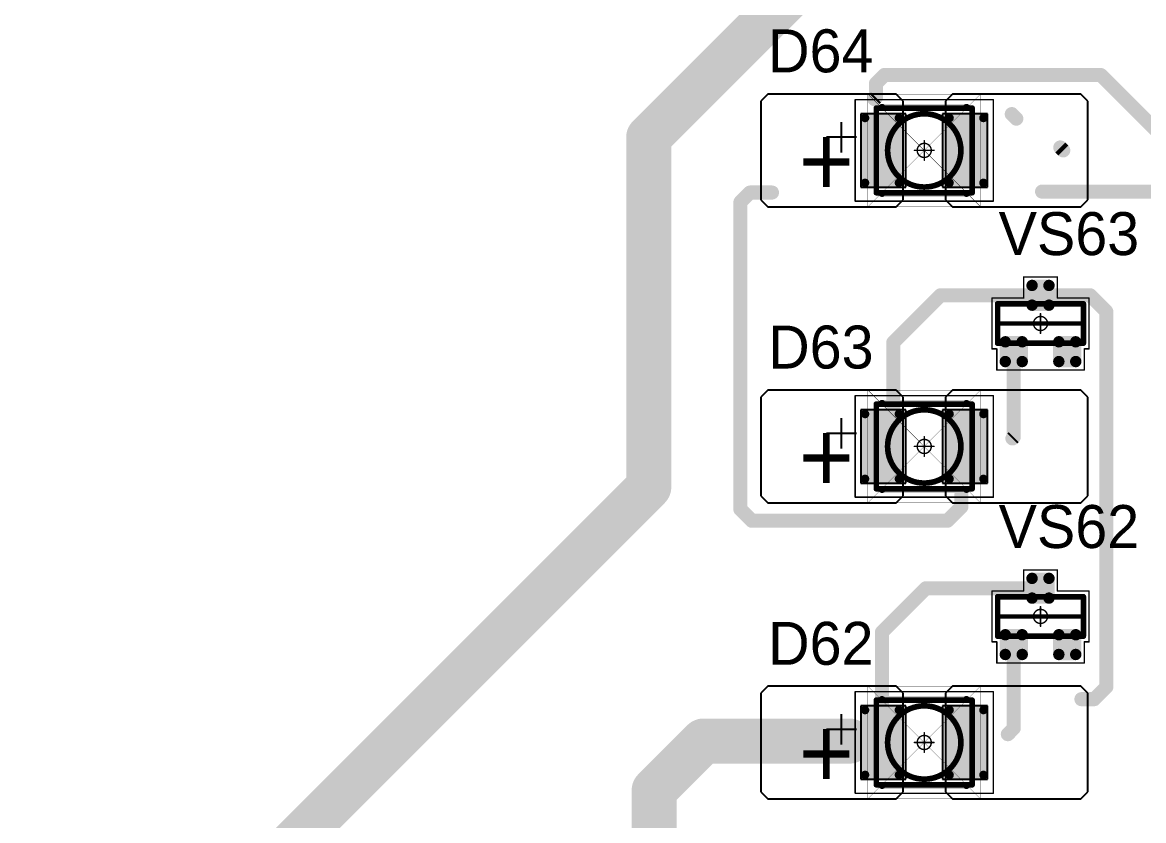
# Model space of a CAD drawing. Header units: millimetres. Extents: x 0 to 1769, y 431 to 1001.
# Drawn here: x 1407.45 to 1447.22, y 465.26 to 493.57 of the extents above; entities that cross this region are included whole.
import ezdxf

# ---------------------------------------------------------------- set-up
doc = ezdxf.new("R2010")
doc.units = ezdxf.units.MM
for name, color, linetype in [('Mechanical13', 56, 'Continuous'), ('Mechanical15', 56, 'Continuous'), ('Mechanical9', 56, 'Continuous'), ('TopLayer', 1, 'Continuous'), ('TopOverlay', 2, 'Continuous'), ('TopPaste', 8, 'Continuous'), ('TopSolder', 216, 'Continuous')]:
    doc.layers.add(name, color=color, linetype=linetype)

# ---------------------------------------------------------------- blocks, each defined once
blk = doc.blocks.new('SOT23_76')
at = {"layer": 'Mechanical13', "const_width": 0.2}
for points in [[(-0.7, 1.52), (-0.7, -1.52)], [(-0.7, 1.52), (0.7, 1.52)], [(0.7, 1.52), (0.7, -1.52)], [(-0.7, -1.52), (0.7, -1.52)]]:
    blk.add_lwpolyline(points, dxfattribs=at)
at = {"layer": 'Mechanical13', "const_width": 0.1}
for points in [[(-0.75, 1.52, 1), (-0.65, 1.52, 1)], [(-0.75, 1.52, 1), (-0.65, 1.52, 1)], [(0.65, 1.52, 1), (0.75, 1.52, 1)], [(0.65, 1.52, 1), (0.75, 1.52, 1)], [(-0.75, -1.52, 1), (-0.65, -1.52, 1)], [(-0.75, -1.52, 1), (-0.65, -1.52, 1)], [(0.65, -1.52, 1), (0.75, -1.52, 1)], [(0.65, -1.52, 1), (0.75, -1.52, 1)]]:
    blk.add_lwpolyline(points, format="xyb", close=True, dxfattribs=at)
at = {"layer": 'Mechanical15', "const_width": 0.05}
for points in [[(-0.9, 1.72), (0.9, 1.72)], [(-0.9, 1.72), (-0.9, 1.55)], [(0.9, 1.72), (0.9, 0.6)], [(-1.65, 1.55), (-0.9, 1.55)], [(-1.65, 1.55), (-1.65, -1.55)], [(0.9, 0.6), (1.65, 0.6)], [(1.65, 0.6), (1.65, -0.6)], [(-0.35, 0), (0.35, 0)], [(0, 0.35), (0, -0.35)], [(0.9, -0.6), (0.9, -1.72)], [(0.9, -0.6), (1.65, -0.6)], [(-1.65, -1.55), (-0.9, -1.55)], [(-0.9, -1.55), (-0.9, -1.72)], [(-0.9, -1.72), (0.9, -1.72)]]:
    blk.add_lwpolyline(points, dxfattribs=at)
at = {"layer": 'Mechanical15'}
for points, const_width in [([(-0.913, 1.72, 1), (-0.888, 1.72, 1)], 0.025), ([(-0.913, 1.72, 1), (-0.888, 1.72, 1)], 0.025), ([(0.888, 1.72, 1), (0.913, 1.72, 1)], 0.025), ([(0.888, 1.72, 1), (0.913, 1.72, 1)], 0.025), ([(-1.662, 1.55, 1), (-1.637, 1.55, 1)], 0.025), ([(-1.662, 1.55, 1), (-1.637, 1.55, 1)], 0.025), ([(-0.913, 1.55, 1), (-0.888, 1.55, 1)], 0.025), ([(-0.913, 1.55, 1), (-0.888, 1.55, 1)], 0.025), ([(0.888, 0.6, 1), (0.913, 0.6, 1)], 0.025), ([(0.888, 0.6, 1), (0.913, 0.6, 1)], 0.025), ([(1.637, 0.6, 1), (1.662, 0.6, 1)], 0.025), ([(1.637, 0.6, 1), (1.662, 0.6, 1)], 0.025), ([(-0.362, 0, 1), (-0.337, 0, 1)], 0.025), ([(0.25, 0, 1), (-0.25, 0, 1)], 0.05), ([(-0.262, 0, 1), (-0.238, 0, 1)], 0.025), ([(-0.012, 0.35, 1), (0.012, 0.35, 1)], 0.025), ([(0.238, 0, 1), (0.262, 0, 1)], 0.025), ([(0.337, 0, 1), (0.362, 0, 1)], 0.025), ([(-0.012, -0.35, 1), (0.012, -0.35, 1)], 0.025), ([(0.888, -0.6, 1), (0.913, -0.6, 1)], 0.025), ([(0.888, -0.6, 1), (0.913, -0.6, 1)], 0.025), ([(1.637, -0.6, 1), (1.662, -0.6, 1)], 0.025), ([(1.637, -0.6, 1), (1.662, -0.6, 1)], 0.025), ([(-1.662, -1.55, 1), (-1.637, -1.55, 1)], 0.025), ([(-1.662, -1.55, 1), (-1.637, -1.55, 1)], 0.025), ([(-0.913, -1.55, 1), (-0.888, -1.55, 1)], 0.025), ([(-0.913, -1.55, 1), (-0.888, -1.55, 1)], 0.025), ([(-0.913, -1.72, 1), (-0.888, -1.72, 1)], 0.025), ([(-0.913, -1.72, 1), (-0.888, -1.72, 1)], 0.025), ([(0.888, -1.72, 1), (0.913, -1.72, 1)], 0.025), ([(0.888, -1.72, 1), (0.913, -1.72, 1)], 0.025)]:
    blk.add_lwpolyline(points, format="xyb", close=True, dxfattribs=dict(at, const_width=const_width))
at = {"layer": 'TopLayer', "const_width": 0.1}
for points in [[(-1.4, 1.25, 1), (-1.3, 1.25, 1)], [(-0.7, 1.25, 1), (-0.6, 1.25, 1)], [(-1.4, 0.65, 1), (-1.3, 0.65, 1)], [(-0.7, 0.65, 1), (-0.6, 0.65, 1)], [(0.6, 0.3, 1), (0.7, 0.3, 1)], [(1.3, 0.3, 1), (1.4, 0.3, 1)], [(0.6, -0.3, 1), (0.7, -0.3, 1)], [(1.3, -0.3, 1), (1.4, -0.3, 1)], [(-1.4, -0.65, 1), (-1.3, -0.65, 1)], [(-0.7, -0.65, 1), (-0.6, -0.65, 1)], [(-1.4, -1.25, 1), (-1.3, -1.25, 1)], [(-0.7, -1.25, 1), (-0.6, -1.25, 1)]]:
    blk.add_lwpolyline(points, format="xyb", close=True, dxfattribs=at)
at = {"layer": 'TopLayer'}
for points in [[(-1.45, 1.25), (-1.45, 0.65), (-0.55, 1.25), (-0.55, 0.65)], [(-1.35, 1.35), (-1.35, 0.55), (-0.65, 1.35), (-0.65, 0.55)], [(0.65, 0.4), (0.65, -0.4), (1.35, 0.4), (1.35, -0.4)], [(0.55, 0.3), (0.55, -0.3), (1.45, 0.3), (1.45, -0.3)], [(-1.45, -0.65), (-1.45, -1.25), (-0.55, -0.65), (-0.55, -1.25)], [(-1.35, -0.55), (-1.35, -1.35), (-0.65, -0.55), (-0.65, -1.35)]]:
    blk.add_solid(points, dxfattribs=at)
at = {"layer": 'TopOverlay', "const_width": 0.15}
blk.add_lwpolyline([(0, 1.5), (0, -1.5)], dxfattribs=at)
at = {"layer": 'TopOverlay', "const_width": 0.075}
for points in [[(-0.038, 1.5, 1), (0.038, 1.5, 1)], [(-0.038, -1.5, 1), (0.038, -1.5, 1)]]:
    blk.add_lwpolyline(points, format="xyb", close=True, dxfattribs=at)
at = {"layer": 'TopPaste', "const_width": 0.075}
for points in [[(-1.387, 1.25, 1), (-1.313, 1.25, 1)], [(-0.687, 1.25, 1), (-0.613, 1.25, 1)], [(-1.387, 0.65, 1), (-1.313, 0.65, 1)], [(-0.687, 0.65, 1), (-0.613, 0.65, 1)], [(0.613, 0.3, 1), (0.687, 0.3, 1)], [(1.313, 0.3, 1), (1.387, 0.3, 1)], [(0.613, -0.3, 1), (0.687, -0.3, 1)], [(1.313, -0.3, 1), (1.387, -0.3, 1)], [(-1.387, -0.65, 1), (-1.313, -0.65, 1)], [(-0.687, -0.65, 1), (-0.613, -0.65, 1)], [(-1.387, -1.25, 1), (-1.313, -1.25, 1)], [(-0.687, -1.25, 1), (-0.613, -1.25, 1)]]:
    blk.add_lwpolyline(points, format="xyb", close=True, dxfattribs=at)
at = {"layer": 'TopPaste'}
for points in [[(-1.425, 1.25), (-1.425, 0.65), (-0.575, 1.25), (-0.575, 0.65)], [(-1.35, 1.325), (-1.35, 0.575), (-0.65, 1.325), (-0.65, 0.575)], [(0.575, 0.3), (0.575, -0.3), (1.425, 0.3), (1.425, -0.3)], [(0.65, 0.375), (0.65, -0.375), (1.35, 0.375), (1.35, -0.375)], [(-1.425, -0.65), (-1.425, -1.25), (-0.575, -0.65), (-0.575, -1.25)], [(-1.35, -0.575), (-1.35, -1.325), (-0.65, -0.575), (-0.65, -1.325)]]:
    blk.add_solid(points, dxfattribs=at)
at = {"layer": 'TopSolder', "const_width": 0.202}
for points in [[(-1.451, 1.25, 1), (-1.249, 1.25, 1)], [(-0.751, 1.25, 1), (-0.549, 1.25, 1)], [(-1.451, 0.65, 1), (-1.249, 0.65, 1)], [(-0.751, 0.65, 1), (-0.549, 0.65, 1)], [(0.549, 0.3, 1), (0.751, 0.3, 1)], [(1.249, 0.3, 1), (1.451, 0.3, 1)], [(0.549, -0.3, 1), (0.751, -0.3, 1)], [(1.249, -0.3, 1), (1.451, -0.3, 1)], [(-1.451, -0.65, 1), (-1.249, -0.65, 1)], [(-0.751, -0.65, 1), (-0.549, -0.65, 1)], [(-1.451, -1.25, 1), (-1.249, -1.25, 1)], [(-0.751, -1.25, 1), (-0.549, -1.25, 1)]]:
    blk.add_lwpolyline(points, format="xyb", close=True, dxfattribs=at)
at = {"layer": 'TopSolder'}
for points in [[(-1.552, 1.25), (-1.552, 0.65), (-0.448, 1.25), (-0.448, 0.65)], [(-1.35, 1.452), (-1.35, 0.448), (-0.65, 1.452), (-0.65, 0.448)], [(0.65, 0.502), (0.65, -0.502), (1.35, 0.502), (1.35, -0.502)], [(0.448, 0.3), (0.448, -0.3), (1.552, 0.3), (1.552, -0.3)], [(-1.552, -0.65), (-1.552, -1.25), (-0.448, -0.65), (-0.448, -1.25)], [(-1.35, -0.448), (-1.35, -1.452), (-0.65, -0.448), (-0.65, -1.452)]]:
    blk.add_solid(points, dxfattribs=at)
blk = doc.blocks.new('SOT23_77')
at = {"layer": 'Mechanical13', "const_width": 0.2}
for points in [[(-0.7, 1.52), (-0.7, -1.52)], [(-0.7, 1.52), (0.7, 1.52)], [(0.7, 1.52), (0.7, -1.52)], [(-0.7, -1.52), (0.7, -1.52)]]:
    blk.add_lwpolyline(points, dxfattribs=at)
at = {"layer": 'Mechanical13', "const_width": 0.1}
for points in [[(-0.75, 1.52, 1), (-0.65, 1.52, 1)], [(-0.75, 1.52, 1), (-0.65, 1.52, 1)], [(0.65, 1.52, 1), (0.75, 1.52, 1)], [(0.65, 1.52, 1), (0.75, 1.52, 1)], [(-0.75, -1.52, 1), (-0.65, -1.52, 1)], [(-0.75, -1.52, 1), (-0.65, -1.52, 1)], [(0.65, -1.52, 1), (0.75, -1.52, 1)], [(0.65, -1.52, 1), (0.75, -1.52, 1)]]:
    blk.add_lwpolyline(points, format="xyb", close=True, dxfattribs=at)
at = {"layer": 'Mechanical15', "const_width": 0.05}
for points in [[(-0.9, 1.72), (0.9, 1.72)], [(-0.9, 1.72), (-0.9, 1.55)], [(0.9, 1.72), (0.9, 0.6)], [(-1.65, 1.55), (-0.9, 1.55)], [(-1.65, 1.55), (-1.65, -1.55)], [(0.9, 0.6), (1.65, 0.6)], [(1.65, 0.6), (1.65, -0.6)], [(-0.35, 0), (0.35, 0)], [(0, 0.35), (0, -0.35)], [(0.9, -0.6), (0.9, -1.72)], [(0.9, -0.6), (1.65, -0.6)], [(-1.65, -1.55), (-0.9, -1.55)], [(-0.9, -1.55), (-0.9, -1.72)], [(-0.9, -1.72), (0.9, -1.72)]]:
    blk.add_lwpolyline(points, dxfattribs=at)
at = {"layer": 'Mechanical15'}
for points, const_width in [([(-0.913, 1.72, 1), (-0.888, 1.72, 1)], 0.025), ([(-0.913, 1.72, 1), (-0.888, 1.72, 1)], 0.025), ([(0.888, 1.72, 1), (0.913, 1.72, 1)], 0.025), ([(0.888, 1.72, 1), (0.913, 1.72, 1)], 0.025), ([(-1.662, 1.55, 1), (-1.637, 1.55, 1)], 0.025), ([(-1.662, 1.55, 1), (-1.637, 1.55, 1)], 0.025), ([(-0.913, 1.55, 1), (-0.888, 1.55, 1)], 0.025), ([(-0.913, 1.55, 1), (-0.888, 1.55, 1)], 0.025), ([(0.888, 0.6, 1), (0.913, 0.6, 1)], 0.025), ([(0.888, 0.6, 1), (0.913, 0.6, 1)], 0.025), ([(1.637, 0.6, 1), (1.662, 0.6, 1)], 0.025), ([(1.637, 0.6, 1), (1.662, 0.6, 1)], 0.025), ([(-0.362, 0, 1), (-0.337, 0, 1)], 0.025), ([(0.25, 0, 1), (-0.25, 0, 1)], 0.05), ([(-0.262, 0, 1), (-0.238, 0, 1)], 0.025), ([(-0.012, 0.35, 1), (0.012, 0.35, 1)], 0.025), ([(0.238, 0, 1), (0.262, 0, 1)], 0.025), ([(0.337, 0, 1), (0.362, 0, 1)], 0.025), ([(-0.012, -0.35, 1), (0.012, -0.35, 1)], 0.025), ([(0.888, -0.6, 1), (0.913, -0.6, 1)], 0.025), ([(0.888, -0.6, 1), (0.913, -0.6, 1)], 0.025), ([(1.637, -0.6, 1), (1.662, -0.6, 1)], 0.025), ([(1.637, -0.6, 1), (1.662, -0.6, 1)], 0.025), ([(-1.662, -1.55, 1), (-1.637, -1.55, 1)], 0.025), ([(-1.662, -1.55, 1), (-1.637, -1.55, 1)], 0.025), ([(-0.913, -1.55, 1), (-0.888, -1.55, 1)], 0.025), ([(-0.913, -1.55, 1), (-0.888, -1.55, 1)], 0.025), ([(-0.913, -1.72, 1), (-0.888, -1.72, 1)], 0.025), ([(-0.913, -1.72, 1), (-0.888, -1.72, 1)], 0.025), ([(0.888, -1.72, 1), (0.913, -1.72, 1)], 0.025), ([(0.888, -1.72, 1), (0.913, -1.72, 1)], 0.025)]:
    blk.add_lwpolyline(points, format="xyb", close=True, dxfattribs=dict(at, const_width=const_width))
at = {"layer": 'TopLayer', "const_width": 0.1}
for points in [[(-1.4, 1.25, 1), (-1.3, 1.25, 1)], [(-0.7, 1.25, 1), (-0.6, 1.25, 1)], [(-1.4, 0.65, 1), (-1.3, 0.65, 1)], [(-0.7, 0.65, 1), (-0.6, 0.65, 1)], [(0.6, 0.3, 1), (0.7, 0.3, 1)], [(1.3, 0.3, 1), (1.4, 0.3, 1)], [(0.6, -0.3, 1), (0.7, -0.3, 1)], [(1.3, -0.3, 1), (1.4, -0.3, 1)], [(-1.4, -0.65, 1), (-1.3, -0.65, 1)], [(-0.7, -0.65, 1), (-0.6, -0.65, 1)], [(-1.4, -1.25, 1), (-1.3, -1.25, 1)], [(-0.7, -1.25, 1), (-0.6, -1.25, 1)]]:
    blk.add_lwpolyline(points, format="xyb", close=True, dxfattribs=at)
at = {"layer": 'TopLayer'}
for points in [[(-1.45, 1.25), (-1.45, 0.65), (-0.55, 1.25), (-0.55, 0.65)], [(-1.35, 1.35), (-1.35, 0.55), (-0.65, 1.35), (-0.65, 0.55)], [(0.65, 0.4), (0.65, -0.4), (1.35, 0.4), (1.35, -0.4)], [(0.55, 0.3), (0.55, -0.3), (1.45, 0.3), (1.45, -0.3)], [(-1.45, -0.65), (-1.45, -1.25), (-0.55, -0.65), (-0.55, -1.25)], [(-1.35, -0.55), (-1.35, -1.35), (-0.65, -0.55), (-0.65, -1.35)]]:
    blk.add_solid(points, dxfattribs=at)
at = {"layer": 'TopOverlay', "const_width": 0.15}
blk.add_lwpolyline([(0, 1.5), (0, -1.5)], dxfattribs=at)
at = {"layer": 'TopOverlay', "const_width": 0.075}
for points in [[(-0.038, 1.5, 1), (0.038, 1.5, 1)], [(-0.038, -1.5, 1), (0.038, -1.5, 1)]]:
    blk.add_lwpolyline(points, format="xyb", close=True, dxfattribs=at)
at = {"layer": 'TopPaste', "const_width": 0.075}
for points in [[(-1.387, 1.25, 1), (-1.313, 1.25, 1)], [(-0.687, 1.25, 1), (-0.613, 1.25, 1)], [(-1.387, 0.65, 1), (-1.313, 0.65, 1)], [(-0.687, 0.65, 1), (-0.613, 0.65, 1)], [(0.613, 0.3, 1), (0.687, 0.3, 1)], [(1.313, 0.3, 1), (1.387, 0.3, 1)], [(0.613, -0.3, 1), (0.687, -0.3, 1)], [(1.313, -0.3, 1), (1.387, -0.3, 1)], [(-1.387, -0.65, 1), (-1.313, -0.65, 1)], [(-0.687, -0.65, 1), (-0.613, -0.65, 1)], [(-1.387, -1.25, 1), (-1.313, -1.25, 1)], [(-0.687, -1.25, 1), (-0.613, -1.25, 1)]]:
    blk.add_lwpolyline(points, format="xyb", close=True, dxfattribs=at)
at = {"layer": 'TopPaste'}
for points in [[(-1.425, 1.25), (-1.425, 0.65), (-0.575, 1.25), (-0.575, 0.65)], [(-1.35, 1.325), (-1.35, 0.575), (-0.65, 1.325), (-0.65, 0.575)], [(0.575, 0.3), (0.575, -0.3), (1.425, 0.3), (1.425, -0.3)], [(0.65, 0.375), (0.65, -0.375), (1.35, 0.375), (1.35, -0.375)], [(-1.425, -0.65), (-1.425, -1.25), (-0.575, -0.65), (-0.575, -1.25)], [(-1.35, -0.575), (-1.35, -1.325), (-0.65, -0.575), (-0.65, -1.325)]]:
    blk.add_solid(points, dxfattribs=at)
at = {"layer": 'TopSolder', "const_width": 0.202}
for points in [[(-1.451, 1.25, 1), (-1.249, 1.25, 1)], [(-0.751, 1.25, 1), (-0.549, 1.25, 1)], [(-1.451, 0.65, 1), (-1.249, 0.65, 1)], [(-0.751, 0.65, 1), (-0.549, 0.65, 1)], [(0.549, 0.3, 1), (0.751, 0.3, 1)], [(1.249, 0.3, 1), (1.451, 0.3, 1)], [(0.549, -0.3, 1), (0.751, -0.3, 1)], [(1.249, -0.3, 1), (1.451, -0.3, 1)], [(-1.451, -0.65, 1), (-1.249, -0.65, 1)], [(-0.751, -0.65, 1), (-0.549, -0.65, 1)], [(-1.451, -1.25, 1), (-1.249, -1.25, 1)], [(-0.751, -1.25, 1), (-0.549, -1.25, 1)]]:
    blk.add_lwpolyline(points, format="xyb", close=True, dxfattribs=at)
at = {"layer": 'TopSolder'}
for points in [[(-1.552, 1.25), (-1.552, 0.65), (-0.448, 1.25), (-0.448, 0.65)], [(-1.35, 1.452), (-1.35, 0.448), (-0.65, 1.452), (-0.65, 0.448)], [(0.65, 0.502), (0.65, -0.502), (1.35, 0.502), (1.35, -0.502)], [(0.448, 0.3), (0.448, -0.3), (1.552, 0.3), (1.552, -0.3)], [(-1.552, -0.65), (-1.552, -1.25), (-0.448, -0.65), (-0.448, -1.25)], [(-1.35, -0.448), (-1.35, -1.452), (-0.65, -0.448), (-0.65, -1.452)]]:
    blk.add_solid(points, dxfattribs=at)
blk = doc.blocks.new('T66G_263')
at = {"layer": 'Mechanical13'}
for p, q in [((2.936, 0.071), (2.936, -1)), ((2.4, -0.464), (3.471, -0.464))]:
    blk.add_line(p, q, dxfattribs=at)
at = {"layer": 'Mechanical13', "const_width": 0.2}
for points in [[(1.7, 1.5), (-1.7, 1.5)], [(-1.7, 1.5), (-1.7, -1.5)], [(1.7, 1.5), (1.7, -1.5)], [(1.7, -1.5), (-1.7, -1.5)]]:
    blk.add_lwpolyline(points, dxfattribs=at)
at = {"layer": 'Mechanical13'}
for points, const_width in [([(-1.75, 1.5, 1), (-1.65, 1.5, 1)], 0.1), ([(-1.75, 1.5, 1), (-1.65, 1.5, 1)], 0.1), ([(1.65, 1.5, 1), (1.75, 1.5, 1)], 0.1), ([(1.65, 1.5, 1), (1.75, 1.5, 1)], 0.1), ([(1.3, 0, 1), (-1.3, 0, 1)], 0.2), ([(-1.35, 0, 1), (-1.25, 0, 1)], 0.1), ([(1.25, 0, 1), (1.35, 0, 1)], 0.1), ([(-1.75, -1.5, 1), (-1.65, -1.5, 1)], 0.1), ([(-1.75, -1.5, 1), (-1.65, -1.5, 1)], 0.1), ([(1.65, -1.5, 1), (1.75, -1.5, 1)], 0.1), ([(1.65, -1.5, 1), (1.75, -1.5, 1)], 0.1)]:
    blk.add_lwpolyline(points, format="xyb", close=True, dxfattribs=dict(at, const_width=const_width))
at = {"layer": 'Mechanical15', "const_width": 0.05}
for points in [[(-2.45, 1.8), (-2.45, -1.8)], [(2.45, 1.8), (-2.45, 1.8)], [(2.45, 1.8), (2.45, -1.8)], [(0.35, 0), (-0.35, 0)], [(0, 0.35), (0, -0.35)], [(2.45, -1.8), (-2.45, -1.8)]]:
    blk.add_lwpolyline(points, dxfattribs=at)
at = {"layer": 'Mechanical15'}
for points, const_width in [([(-2.462, 1.8, 1), (-2.438, 1.8, 1)], 0.025), ([(-2.462, 1.8, 1), (-2.438, 1.8, 1)], 0.025), ([(2.438, 1.8, 1), (2.462, 1.8, 1)], 0.025), ([(2.438, 1.8, 1), (2.462, 1.8, 1)], 0.025), ([(-0.362, 0, 1), (-0.337, 0, 1)], 0.025), ([(0.25, 0, 1), (-0.25, 0, 1)], 0.05), ([(-0.262, 0, 1), (-0.238, 0, 1)], 0.025), ([(-0.012, 0.35, 1), (0.012, 0.35, 1)], 0.025), ([(0.238, 0, 1), (0.262, 0, 1)], 0.025), ([(0.337, 0, 1), (0.362, 0, 1)], 0.025), ([(-0.012, -0.35, 1), (0.012, -0.35, 1)], 0.025), ([(-2.462, -1.8, 1), (-2.438, -1.8, 1)], 0.025), ([(-2.462, -1.8, 1), (-2.438, -1.8, 1)], 0.025), ([(2.438, -1.8, 1), (2.462, -1.8, 1)], 0.025), ([(2.438, -1.8, 1), (2.462, -1.8, 1)], 0.025)]:
    blk.add_lwpolyline(points, format="xyb", close=True, dxfattribs=dict(at, const_width=const_width))
at = {"layer": 'TopLayer'}
for p, q in [((-5.55, 2), (-5.8, 1.75)), ((-1, 2), (-5.55, 2)), ((-0.75, 1.75), (-1, 2)), ((1, 2), (0.75, 1.75)), ((5.55, 2), (1, 2)), ((5.8, 1.75), (5.55, 2)), ((-5.8, 1.75), (-5.8, -1.75)), ((-0.75, -1.75), (-0.75, 1.75)), ((0.75, 1.75), (0.75, -1.75)), ((5.8, -1.75), (5.8, 1.75)), ((-5.8, -1.75), (-5.55, -2)), ((-1, -2), (-0.75, -1.75)), ((0.75, -1.75), (1, -2)), ((5.55, -2), (5.8, -1.75)), ((-5.55, -2), (-1, -2)), ((1, -2), (5.55, -2))]:
    blk.add_line(p, q, dxfattribs=at)
at = {"layer": 'TopLayer', "const_width": 0.15}
for points in [[(-2.175, 1.15, 1), (-2.025, 1.15, 1)], [(-0.975, 1.15, 1), (-0.825, 1.15, 1)], [(0.825, 1.15, 1), (0.975, 1.15, 1)], [(2.025, 1.15, 1), (2.175, 1.15, 1)], [(-2.175, -1.15, 1), (-2.025, -1.15, 1)], [(-0.975, -1.15, 1), (-0.825, -1.15, 1)], [(0.825, -1.15, 1), (0.975, -1.15, 1)], [(2.025, -1.15, 1), (2.175, -1.15, 1)]]:
    blk.add_lwpolyline(points, format="xyb", close=True, dxfattribs=at)
at = {"layer": 'TopLayer'}
for points in [[(-0.9, 1.3), (-2.1, 1.3), (-0.9, -1.3), (-2.1, -1.3)], [(2.1, 1.3), (0.9, 1.3), (2.1, -1.3), (0.9, -1.3)], [(-0.75, 1.15), (-2.25, 1.15), (-0.75, -1.15), (-2.25, -1.15)], [(2.25, 1.15), (0.75, 1.15), (2.25, -1.15), (0.75, -1.15)]]:
    blk.add_solid(points, dxfattribs=at)
at = {"layer": 'TopOverlay', "const_width": 0.25}
for points in [[(1.5, 1.525), (-1.5, 1.525)], [(1.5, -1.525), (-1.5, -1.525)]]:
    blk.add_lwpolyline(points, dxfattribs=at)
at = {"layer": 'TopOverlay', "const_width": 0.125}
for points in [[(-1.562, 1.525, 1), (-1.438, 1.525, 1)], [(1.438, 1.525, 1), (1.562, 1.525, 1)], [(-1.562, -1.525, 1), (-1.438, -1.525, 1)], [(1.438, -1.525, 1), (1.562, -1.525, 1)]]:
    blk.add_lwpolyline(points, format="xyb", close=True, dxfattribs=at)
at = {"layer": 'TopPaste', "const_width": 0.125}
for points in [[(-2.163, 1.15, 1), (-2.038, 1.15, 1)], [(-0.963, 1.15, 1), (-0.838, 1.15, 1)], [(0.838, 1.15, 1), (0.963, 1.15, 1)], [(2.038, 1.15, 1), (2.163, 1.15, 1)], [(-2.163, -1.15, 1), (-2.038, -1.15, 1)], [(-0.963, -1.15, 1), (-0.838, -1.15, 1)], [(0.838, -1.15, 1), (0.963, -1.15, 1)], [(2.038, -1.15, 1), (2.163, -1.15, 1)]]:
    blk.add_lwpolyline(points, format="xyb", close=True, dxfattribs=at)
at = {"layer": 'TopPaste'}
for points in [[(-0.9, 1.275), (-2.1, 1.275), (-0.9, -1.275), (-2.1, -1.275)], [(2.1, 1.275), (0.9, 1.275), (2.1, -1.275), (0.9, -1.275)], [(-0.775, 1.15), (-2.225, 1.15), (-0.775, -1.15), (-2.225, -1.15)], [(2.225, 1.15), (0.775, 1.15), (2.225, -1.15), (0.775, -1.15)]]:
    blk.add_solid(points, dxfattribs=at)
at = {"layer": 'TopSolder'}
for p, q in [((-2.25, 1.3), (-2.25, -1.3)), ((-0.65, 1.3), (-2.25, 1.3)), ((-0.65, -1.3), (-0.65, 1.3)), ((0.65, 1.3), (0.65, -1.3)), ((2.25, 1.3), (0.65, 1.3)), ((2.25, -1.3), (2.25, 1.3)), ((-2.25, -1.3), (-0.65, -1.3)), ((0.65, -1.3), (2.25, -1.3))]:
    blk.add_line(p, q, dxfattribs=at)
at = {"layer": 'TopOverlay'}
blk.add_text('+', height=2.5, dxfattribs=at).set_placement((2.5, -0.8))
blk = doc.blocks.new('T66G_264')
at = {"layer": 'Mechanical13'}
for p, q in [((2.936, 0.071), (2.936, -1)), ((2.4, -0.464), (3.471, -0.464))]:
    blk.add_line(p, q, dxfattribs=at)
at = {"layer": 'Mechanical13', "const_width": 0.2}
for points in [[(1.7, 1.5), (-1.7, 1.5)], [(-1.7, 1.5), (-1.7, -1.5)], [(1.7, 1.5), (1.7, -1.5)], [(1.7, -1.5), (-1.7, -1.5)]]:
    blk.add_lwpolyline(points, dxfattribs=at)
at = {"layer": 'Mechanical13'}
for points, const_width in [([(-1.75, 1.5, 1), (-1.65, 1.5, 1)], 0.1), ([(-1.75, 1.5, 1), (-1.65, 1.5, 1)], 0.1), ([(1.65, 1.5, 1), (1.75, 1.5, 1)], 0.1), ([(1.65, 1.5, 1), (1.75, 1.5, 1)], 0.1), ([(1.3, 0, 1), (-1.3, 0, 1)], 0.2), ([(-1.35, 0, 1), (-1.25, 0, 1)], 0.1), ([(1.25, 0, 1), (1.35, 0, 1)], 0.1), ([(-1.75, -1.5, 1), (-1.65, -1.5, 1)], 0.1), ([(-1.75, -1.5, 1), (-1.65, -1.5, 1)], 0.1), ([(1.65, -1.5, 1), (1.75, -1.5, 1)], 0.1), ([(1.65, -1.5, 1), (1.75, -1.5, 1)], 0.1)]:
    blk.add_lwpolyline(points, format="xyb", close=True, dxfattribs=dict(at, const_width=const_width))
at = {"layer": 'Mechanical15', "const_width": 0.05}
for points in [[(-2.45, 1.8), (-2.45, -1.8)], [(2.45, 1.8), (-2.45, 1.8)], [(2.45, 1.8), (2.45, -1.8)], [(0.35, 0), (-0.35, 0)], [(0, 0.35), (0, -0.35)], [(2.45, -1.8), (-2.45, -1.8)]]:
    blk.add_lwpolyline(points, dxfattribs=at)
at = {"layer": 'Mechanical15'}
for points, const_width in [([(-2.462, 1.8, 1), (-2.438, 1.8, 1)], 0.025), ([(-2.462, 1.8, 1), (-2.438, 1.8, 1)], 0.025), ([(2.438, 1.8, 1), (2.462, 1.8, 1)], 0.025), ([(2.438, 1.8, 1), (2.462, 1.8, 1)], 0.025), ([(-0.362, 0, 1), (-0.337, 0, 1)], 0.025), ([(0.25, 0, 1), (-0.25, 0, 1)], 0.05), ([(-0.262, 0, 1), (-0.238, 0, 1)], 0.025), ([(-0.012, 0.35, 1), (0.012, 0.35, 1)], 0.025), ([(0.238, 0, 1), (0.262, 0, 1)], 0.025), ([(0.337, 0, 1), (0.362, 0, 1)], 0.025), ([(-0.012, -0.35, 1), (0.012, -0.35, 1)], 0.025), ([(-2.462, -1.8, 1), (-2.438, -1.8, 1)], 0.025), ([(-2.462, -1.8, 1), (-2.438, -1.8, 1)], 0.025), ([(2.438, -1.8, 1), (2.462, -1.8, 1)], 0.025), ([(2.438, -1.8, 1), (2.462, -1.8, 1)], 0.025)]:
    blk.add_lwpolyline(points, format="xyb", close=True, dxfattribs=dict(at, const_width=const_width))
at = {"layer": 'TopLayer'}
for p, q in [((-5.55, 2), (-5.8, 1.75)), ((-1, 2), (-5.55, 2)), ((-0.75, 1.75), (-1, 2)), ((1, 2), (0.75, 1.75)), ((5.55, 2), (1, 2)), ((5.8, 1.75), (5.55, 2)), ((-5.8, 1.75), (-5.8, -1.75)), ((-0.75, -1.75), (-0.75, 1.75)), ((0.75, 1.75), (0.75, -1.75)), ((5.8, -1.75), (5.8, 1.75)), ((-5.8, -1.75), (-5.55, -2)), ((-1, -2), (-0.75, -1.75)), ((0.75, -1.75), (1, -2)), ((5.55, -2), (5.8, -1.75)), ((-5.55, -2), (-1, -2)), ((1, -2), (5.55, -2))]:
    blk.add_line(p, q, dxfattribs=at)
at = {"layer": 'TopLayer', "const_width": 0.15}
for points in [[(-2.175, 1.15, 1), (-2.025, 1.15, 1)], [(-0.975, 1.15, 1), (-0.825, 1.15, 1)], [(0.825, 1.15, 1), (0.975, 1.15, 1)], [(2.025, 1.15, 1), (2.175, 1.15, 1)], [(-2.175, -1.15, 1), (-2.025, -1.15, 1)], [(-0.975, -1.15, 1), (-0.825, -1.15, 1)], [(0.825, -1.15, 1), (0.975, -1.15, 1)], [(2.025, -1.15, 1), (2.175, -1.15, 1)]]:
    blk.add_lwpolyline(points, format="xyb", close=True, dxfattribs=at)
at = {"layer": 'TopLayer'}
for points in [[(-0.9, 1.3), (-2.1, 1.3), (-0.9, -1.3), (-2.1, -1.3)], [(2.1, 1.3), (0.9, 1.3), (2.1, -1.3), (0.9, -1.3)], [(-0.75, 1.15), (-2.25, 1.15), (-0.75, -1.15), (-2.25, -1.15)], [(2.25, 1.15), (0.75, 1.15), (2.25, -1.15), (0.75, -1.15)]]:
    blk.add_solid(points, dxfattribs=at)
at = {"layer": 'TopOverlay', "const_width": 0.25}
for points in [[(1.5, 1.525), (-1.5, 1.525)], [(1.5, -1.525), (-1.5, -1.525)]]:
    blk.add_lwpolyline(points, dxfattribs=at)
at = {"layer": 'TopOverlay', "const_width": 0.125}
for points in [[(-1.562, 1.525, 1), (-1.438, 1.525, 1)], [(1.438, 1.525, 1), (1.562, 1.525, 1)], [(-1.562, -1.525, 1), (-1.438, -1.525, 1)], [(1.438, -1.525, 1), (1.562, -1.525, 1)]]:
    blk.add_lwpolyline(points, format="xyb", close=True, dxfattribs=at)
at = {"layer": 'TopPaste', "const_width": 0.125}
for points in [[(-2.163, 1.15, 1), (-2.038, 1.15, 1)], [(-0.963, 1.15, 1), (-0.838, 1.15, 1)], [(0.838, 1.15, 1), (0.963, 1.15, 1)], [(2.038, 1.15, 1), (2.163, 1.15, 1)], [(-2.163, -1.15, 1), (-2.038, -1.15, 1)], [(-0.963, -1.15, 1), (-0.838, -1.15, 1)], [(0.838, -1.15, 1), (0.963, -1.15, 1)], [(2.038, -1.15, 1), (2.163, -1.15, 1)]]:
    blk.add_lwpolyline(points, format="xyb", close=True, dxfattribs=at)
at = {"layer": 'TopPaste'}
for points in [[(-0.9, 1.275), (-2.1, 1.275), (-0.9, -1.275), (-2.1, -1.275)], [(2.1, 1.275), (0.9, 1.275), (2.1, -1.275), (0.9, -1.275)], [(-0.775, 1.15), (-2.225, 1.15), (-0.775, -1.15), (-2.225, -1.15)], [(2.225, 1.15), (0.775, 1.15), (2.225, -1.15), (0.775, -1.15)]]:
    blk.add_solid(points, dxfattribs=at)
at = {"layer": 'TopSolder'}
for p, q in [((-2.25, 1.3), (-2.25, -1.3)), ((-0.65, 1.3), (-2.25, 1.3)), ((-0.65, -1.3), (-0.65, 1.3)), ((0.65, 1.3), (0.65, -1.3)), ((2.25, 1.3), (0.65, 1.3)), ((2.25, -1.3), (2.25, 1.3)), ((-2.25, -1.3), (-0.65, -1.3)), ((0.65, -1.3), (2.25, -1.3))]:
    blk.add_line(p, q, dxfattribs=at)
at = {"layer": 'TopOverlay'}
blk.add_text('+', height=2.5, dxfattribs=at).set_placement((2.5, -0.8))
blk = doc.blocks.new('T66G_265')
at = {"layer": 'Mechanical13'}
for p, q in [((2.936, 0.071), (2.936, -1)), ((2.4, -0.464), (3.471, -0.464))]:
    blk.add_line(p, q, dxfattribs=at)
at = {"layer": 'Mechanical13', "const_width": 0.2}
for points in [[(1.7, 1.5), (-1.7, 1.5)], [(-1.7, 1.5), (-1.7, -1.5)], [(1.7, 1.5), (1.7, -1.5)], [(1.7, -1.5), (-1.7, -1.5)]]:
    blk.add_lwpolyline(points, dxfattribs=at)
at = {"layer": 'Mechanical13'}
for points, const_width in [([(-1.75, 1.5, 1), (-1.65, 1.5, 1)], 0.1), ([(-1.75, 1.5, 1), (-1.65, 1.5, 1)], 0.1), ([(1.65, 1.5, 1), (1.75, 1.5, 1)], 0.1), ([(1.65, 1.5, 1), (1.75, 1.5, 1)], 0.1), ([(1.3, 0, 1), (-1.3, 0, 1)], 0.2), ([(-1.35, 0, 1), (-1.25, 0, 1)], 0.1), ([(1.25, 0, 1), (1.35, 0, 1)], 0.1), ([(-1.75, -1.5, 1), (-1.65, -1.5, 1)], 0.1), ([(-1.75, -1.5, 1), (-1.65, -1.5, 1)], 0.1), ([(1.65, -1.5, 1), (1.75, -1.5, 1)], 0.1), ([(1.65, -1.5, 1), (1.75, -1.5, 1)], 0.1)]:
    blk.add_lwpolyline(points, format="xyb", close=True, dxfattribs=dict(at, const_width=const_width))
at = {"layer": 'Mechanical15', "const_width": 0.05}
for points in [[(-2.45, 1.8), (-2.45, -1.8)], [(2.45, 1.8), (-2.45, 1.8)], [(2.45, 1.8), (2.45, -1.8)], [(0.35, 0), (-0.35, 0)], [(0, 0.35), (0, -0.35)], [(2.45, -1.8), (-2.45, -1.8)]]:
    blk.add_lwpolyline(points, dxfattribs=at)
at = {"layer": 'Mechanical15'}
for points, const_width in [([(-2.462, 1.8, 1), (-2.438, 1.8, 1)], 0.025), ([(-2.462, 1.8, 1), (-2.438, 1.8, 1)], 0.025), ([(2.438, 1.8, 1), (2.462, 1.8, 1)], 0.025), ([(2.438, 1.8, 1), (2.462, 1.8, 1)], 0.025), ([(-0.362, 0, 1), (-0.337, 0, 1)], 0.025), ([(0.25, 0, 1), (-0.25, 0, 1)], 0.05), ([(-0.262, 0, 1), (-0.238, 0, 1)], 0.025), ([(-0.012, 0.35, 1), (0.012, 0.35, 1)], 0.025), ([(0.238, 0, 1), (0.262, 0, 1)], 0.025), ([(0.337, 0, 1), (0.362, 0, 1)], 0.025), ([(-0.012, -0.35, 1), (0.012, -0.35, 1)], 0.025), ([(-2.462, -1.8, 1), (-2.438, -1.8, 1)], 0.025), ([(-2.462, -1.8, 1), (-2.438, -1.8, 1)], 0.025), ([(2.438, -1.8, 1), (2.462, -1.8, 1)], 0.025), ([(2.438, -1.8, 1), (2.462, -1.8, 1)], 0.025)]:
    blk.add_lwpolyline(points, format="xyb", close=True, dxfattribs=dict(at, const_width=const_width))
at = {"layer": 'TopLayer'}
for p, q in [((-5.55, 2), (-5.8, 1.75)), ((-1, 2), (-5.55, 2)), ((-0.75, 1.75), (-1, 2)), ((1, 2), (0.75, 1.75)), ((5.55, 2), (1, 2)), ((5.8, 1.75), (5.55, 2)), ((-5.8, 1.75), (-5.8, -1.75)), ((-0.75, -1.75), (-0.75, 1.75)), ((0.75, 1.75), (0.75, -1.75)), ((5.8, -1.75), (5.8, 1.75)), ((-5.8, -1.75), (-5.55, -2)), ((-1, -2), (-0.75, -1.75)), ((0.75, -1.75), (1, -2)), ((5.55, -2), (5.8, -1.75)), ((-5.55, -2), (-1, -2)), ((1, -2), (5.55, -2))]:
    blk.add_line(p, q, dxfattribs=at)
at = {"layer": 'TopLayer', "const_width": 0.15}
for points in [[(-2.175, 1.15, 1), (-2.025, 1.15, 1)], [(-0.975, 1.15, 1), (-0.825, 1.15, 1)], [(0.825, 1.15, 1), (0.975, 1.15, 1)], [(2.025, 1.15, 1), (2.175, 1.15, 1)], [(-2.175, -1.15, 1), (-2.025, -1.15, 1)], [(-0.975, -1.15, 1), (-0.825, -1.15, 1)], [(0.825, -1.15, 1), (0.975, -1.15, 1)], [(2.025, -1.15, 1), (2.175, -1.15, 1)]]:
    blk.add_lwpolyline(points, format="xyb", close=True, dxfattribs=at)
at = {"layer": 'TopLayer'}
for points in [[(-0.9, 1.3), (-2.1, 1.3), (-0.9, -1.3), (-2.1, -1.3)], [(2.1, 1.3), (0.9, 1.3), (2.1, -1.3), (0.9, -1.3)], [(-0.75, 1.15), (-2.25, 1.15), (-0.75, -1.15), (-2.25, -1.15)], [(2.25, 1.15), (0.75, 1.15), (2.25, -1.15), (0.75, -1.15)]]:
    blk.add_solid(points, dxfattribs=at)
at = {"layer": 'TopOverlay', "const_width": 0.25}
for points in [[(1.5, 1.525), (-1.5, 1.525)], [(1.5, -1.525), (-1.5, -1.525)]]:
    blk.add_lwpolyline(points, dxfattribs=at)
at = {"layer": 'TopOverlay', "const_width": 0.125}
for points in [[(-1.562, 1.525, 1), (-1.438, 1.525, 1)], [(1.438, 1.525, 1), (1.562, 1.525, 1)], [(-1.562, -1.525, 1), (-1.438, -1.525, 1)], [(1.438, -1.525, 1), (1.562, -1.525, 1)]]:
    blk.add_lwpolyline(points, format="xyb", close=True, dxfattribs=at)
at = {"layer": 'TopPaste', "const_width": 0.125}
for points in [[(-2.163, 1.15, 1), (-2.038, 1.15, 1)], [(-0.963, 1.15, 1), (-0.838, 1.15, 1)], [(0.838, 1.15, 1), (0.963, 1.15, 1)], [(2.038, 1.15, 1), (2.163, 1.15, 1)], [(-2.163, -1.15, 1), (-2.038, -1.15, 1)], [(-0.963, -1.15, 1), (-0.838, -1.15, 1)], [(0.838, -1.15, 1), (0.963, -1.15, 1)], [(2.038, -1.15, 1), (2.163, -1.15, 1)]]:
    blk.add_lwpolyline(points, format="xyb", close=True, dxfattribs=at)
at = {"layer": 'TopPaste'}
for points in [[(-0.9, 1.275), (-2.1, 1.275), (-0.9, -1.275), (-2.1, -1.275)], [(2.1, 1.275), (0.9, 1.275), (2.1, -1.275), (0.9, -1.275)], [(-0.775, 1.15), (-2.225, 1.15), (-0.775, -1.15), (-2.225, -1.15)], [(2.225, 1.15), (0.775, 1.15), (2.225, -1.15), (0.775, -1.15)]]:
    blk.add_solid(points, dxfattribs=at)
at = {"layer": 'TopSolder'}
for p, q in [((-2.25, 1.3), (-2.25, -1.3)), ((-0.65, 1.3), (-2.25, 1.3)), ((-0.65, -1.3), (-0.65, 1.3)), ((0.65, 1.3), (0.65, -1.3)), ((2.25, 1.3), (0.65, 1.3)), ((2.25, -1.3), (2.25, 1.3)), ((-2.25, -1.3), (-0.65, -1.3)), ((0.65, -1.3), (2.25, -1.3))]:
    blk.add_line(p, q, dxfattribs=at)
at = {"layer": 'TopOverlay'}
blk.add_text('+', height=2.5, dxfattribs=at).set_placement((2.5, -0.8))

msp = doc.modelspace()

# ---------------------------------------------------------------- linework, layer by layer
at = {"layer": 'Mechanical9'}
for points, const_width in [([(1437.44, 487.028), (1437.44, 491.028)], 0.0127), ([(1437.44, 491.028), (1441.44, 491.028)], 0.0127), ([(1437.44, 491.028), (1441.44, 487.028)], 0.01), ([(1437.44, 487.028), (1441.44, 491.028)], 0.01), ([(1441.44, 487.028), (1441.44, 491.028)], 0.0127), ([(1437.44, 487.028), (1441.44, 487.028)], 0.0127), ([(1437.44, 476.528), (1437.44, 480.528)], 0.0127), ([(1437.44, 480.528), (1441.44, 480.528)], 0.0127), ([(1437.44, 480.528), (1441.44, 476.528)], 0.01), ([(1437.44, 476.528), (1441.44, 480.528)], 0.01), ([(1441.44, 476.528), (1441.44, 480.528)], 0.0127), ([(1437.44, 476.528), (1441.44, 476.528)], 0.0127), ([(1437.44, 466.028), (1437.44, 470.028)], 0.0127), ([(1437.44, 470.028), (1441.44, 470.028)], 0.0127), ([(1437.44, 470.028), (1441.44, 466.028)], 0.01), ([(1437.44, 466.028), (1441.44, 470.028)], 0.01), ([(1441.44, 466.028), (1441.44, 470.028)], 0.0127), ([(1437.44, 466.028), (1441.44, 466.028)], 0.0127)]:
    msp.add_lwpolyline(points, dxfattribs=dict(at, const_width=const_width))
for points, const_width in [([(1437.437, 491.028, 1), (1437.443, 491.028, 1)], 0.00635), ([(1437.437, 491.028, 1), (1437.443, 491.028, 1)], 0.00635), ([(1437.438, 491.028, 1), (1437.443, 491.028, 1)], 0.005), ([(1441.437, 491.028, 1), (1441.443, 491.028, 1)], 0.00635), ([(1441.437, 491.028, 1), (1441.443, 491.028, 1)], 0.00635), ([(1441.438, 491.028, 1), (1441.443, 491.028, 1)], 0.005), ([(1437.437, 487.028, 1), (1437.443, 487.028, 1)], 0.00635), ([(1437.437, 487.028, 1), (1437.443, 487.028, 1)], 0.00635), ([(1437.438, 487.028, 1), (1437.443, 487.028, 1)], 0.005), ([(1441.437, 487.028, 1), (1441.443, 487.028, 1)], 0.00635), ([(1441.437, 487.028, 1), (1441.443, 487.028, 1)], 0.00635), ([(1441.438, 487.028, 1), (1441.443, 487.028, 1)], 0.005), ([(1437.437, 480.528, 1), (1437.443, 480.528, 1)], 0.00635), ([(1437.437, 480.528, 1), (1437.443, 480.528, 1)], 0.00635), ([(1437.438, 480.528, 1), (1437.443, 480.528, 1)], 0.005), ([(1441.437, 480.528, 1), (1441.443, 480.528, 1)], 0.00635), ([(1441.437, 480.528, 1), (1441.443, 480.528, 1)], 0.00635), ([(1441.438, 480.528, 1), (1441.443, 480.528, 1)], 0.005), ([(1437.437, 476.528, 1), (1437.443, 476.528, 1)], 0.00635), ([(1437.437, 476.528, 1), (1437.443, 476.528, 1)], 0.00635), ([(1437.438, 476.528, 1), (1437.443, 476.528, 1)], 0.005), ([(1441.437, 476.528, 1), (1441.443, 476.528, 1)], 0.00635), ([(1441.437, 476.528, 1), (1441.443, 476.528, 1)], 0.00635), ([(1441.438, 476.528, 1), (1441.443, 476.528, 1)], 0.005), ([(1437.437, 470.028, 1), (1437.443, 470.028, 1)], 0.00635), ([(1437.437, 470.028, 1), (1437.443, 470.028, 1)], 0.00635), ([(1437.438, 470.028, 1), (1437.443, 470.028, 1)], 0.005), ([(1441.437, 470.028, 1), (1441.443, 470.028, 1)], 0.00635), ([(1441.437, 470.028, 1), (1441.443, 470.028, 1)], 0.00635), ([(1441.438, 470.028, 1), (1441.443, 470.028, 1)], 0.005), ([(1437.437, 466.028, 1), (1437.443, 466.028, 1)], 0.00635), ([(1437.437, 466.028, 1), (1437.443, 466.028, 1)], 0.00635), ([(1437.438, 466.028, 1), (1437.443, 466.028, 1)], 0.005), ([(1441.437, 466.028, 1), (1441.443, 466.028, 1)], 0.00635), ([(1441.437, 466.028, 1), (1441.443, 466.028, 1)], 0.00635), ([(1441.438, 466.028, 1), (1441.443, 466.028, 1)], 0.005)]:
    msp.add_lwpolyline(points, format="xyb", close=True, dxfattribs=dict(at, const_width=const_width))
at = {"layer": 'TopLayer'}
for points, const_width in [([(1429.666, 489.491), (1434.968, 494.793)], 1.6), ([(1437.727, 491.399), (1438.029, 491.702)], 0.5), ([(1437.727, 490.904), (1437.727, 491.399)], 0.5), ([(1438.029, 491.702), (1445.702, 491.702)], 0.5), ([(1445.702, 491.702), (1447.837, 489.567)], 0.5), ([(1437.672, 490.849), (1437.727, 490.904)], 0.5), ([(1442.545, 490.315), (1442.706, 490.154)], 0.5), ([(1429.666, 477.087), (1429.666, 489.491)], 1.6), ([(1437.94, 489.028), (1438.358, 489.446)], 0.5), ([(1444.267, 489.133), (1444.372, 489.028)], 0.5), ([(1432.919, 487.192), (1433.261, 487.534)], 0.5), ([(1433.261, 487.534), (1434.038, 487.534)], 0.5), ([(1443.621, 487.567), (1448.935, 487.567)], 0.5), ([(1432.919, 476.296), (1432.919, 487.192)], 0.5), ([(1438.34, 482.21), (1440.018, 483.889)], 0.5), ([(1440.018, 483.889), (1443.565, 483.889)], 0.5), ([(1443.565, 483.889), (1445.322, 483.889)], 0.5), ([(1445.322, 483.889), (1445.898, 483.313)], 0.5), ([(1445.898, 469.995), (1445.898, 483.313)], 0.5), ([(1438.34, 478.928), (1438.34, 482.21)], 0.5), ([(1442.615, 478.859), (1442.615, 481.889)], 0.5), ([(1437.94, 478.528), (1438.34, 478.928)], 0.5), ([(1442.568, 478.812), (1442.615, 478.859)], 0.5), ([(1406.088, 453.509), (1429.666, 477.087)], 1.6), ([(1440.756, 476.387), (1440.756, 476.799)], 0.5), ([(1432.919, 476.296), (1433.323, 475.892)], 0.5), ([(1440.261, 475.892), (1440.756, 476.387)], 0.5), ([(1433.323, 475.892), (1440.261, 475.892)], 0.5), ([(1437.94, 471.938), (1439.502, 473.499)], 0.5), ([(1439.502, 473.499), (1443.565, 473.499)], 0.5), ([(1437.94, 468.028), (1437.94, 471.938)], 0.5), ([(1442.615, 468.532), (1442.615, 471.499)], 0.5), ([(1445.467, 469.564), (1445.898, 469.995)], 0.5), ([(1445.016, 469.564), (1445.467, 469.564)], 0.5), ([(1429.86, 466.332), (1431.606, 468.078)], 1.6), ([(1431.606, 468.078), (1436.785, 468.078)], 1.6), ([(1442.406, 468.322), (1442.615, 468.532)], 0.5), ([(1429.86, 455.124), (1429.86, 466.332)], 1.6)]:
    msp.add_lwpolyline(points, dxfattribs=dict(at, const_width=const_width))
for points, const_width in [([(1437.602, 491.399, 1), (1437.852, 491.399, 1)], 0.25), ([(1437.602, 491.399, 1), (1437.852, 491.399, 1)], 0.25), ([(1437.904, 491.702, 1), (1438.154, 491.702, 1)], 0.25), ([(1437.904, 491.702, 1), (1438.154, 491.702, 1)], 0.25), ([(1445.577, 491.702, 1), (1445.827, 491.702, 1)], 0.25), ([(1445.577, 491.702, 1), (1445.827, 491.702, 1)], 0.25), ([(1437.547, 490.849, 1), (1437.797, 490.849, 1)], 0.25), ([(1437.602, 490.904, 1), (1437.852, 490.904, 1)], 0.25), ([(1437.602, 490.904, 1), (1437.852, 490.904, 1)], 0.25), ([(1442.42, 490.315, 1), (1442.67, 490.315, 1)], 0.25), ([(1429.266, 489.491, 1), (1430.066, 489.491, 1)], 0.8), ([(1429.266, 489.491, 1), (1430.066, 489.491, 1)], 0.8), ([(1442.581, 490.154, 1), (1442.831, 490.154, 1)], 0.25), ([(1438.233, 489.446, 1), (1438.483, 489.446, 1)], 0.25), ([(1437.815, 489.028, 1), (1438.065, 489.028, 1)], 0.25), ([(1444.142, 489.133, 1), (1444.392, 489.133, 1)], 0.25), ([(1444.247, 489.028, 1), (1444.497, 489.028, 1)], 0.25), ([(1433.136, 487.534, 1), (1433.386, 487.534, 1)], 0.25), ([(1433.136, 487.534, 1), (1433.386, 487.534, 1)], 0.25), ([(1433.913, 487.534, 1), (1434.163, 487.534, 1)], 0.25), ([(1443.496, 487.567, 1), (1443.746, 487.567, 1)], 0.25), ([(1432.794, 487.192, 1), (1433.044, 487.192, 1)], 0.25), ([(1432.794, 487.192, 1), (1433.044, 487.192, 1)], 0.25), ([(1439.893, 483.889, 1), (1440.143, 483.889, 1)], 0.25), ([(1439.893, 483.889, 1), (1440.143, 483.889, 1)], 0.25), ([(1443.44, 483.889, 1), (1443.69, 483.889, 1)], 0.25), ([(1443.44, 483.889, 1), (1443.69, 483.889, 1)], 0.25), ([(1445.197, 483.889, 1), (1445.447, 483.889, 1)], 0.25), ([(1445.197, 483.889, 1), (1445.447, 483.889, 1)], 0.25), ([(1445.773, 483.313, 1), (1446.023, 483.313, 1)], 0.25), ([(1445.773, 483.313, 1), (1446.023, 483.313, 1)], 0.25), ([(1438.215, 482.21, 1), (1438.465, 482.21, 1)], 0.25), ([(1438.215, 482.21, 1), (1438.465, 482.21, 1)], 0.25), ([(1442.49, 481.889, 1), (1442.74, 481.889, 1)], 0.25), ([(1438.215, 478.928, 1), (1438.465, 478.928, 1)], 0.25), ([(1438.215, 478.928, 1), (1438.465, 478.928, 1)], 0.25), ([(1442.443, 478.812, 1), (1442.693, 478.812, 1)], 0.25), ([(1442.49, 478.859, 1), (1442.74, 478.859, 1)], 0.25), ([(1442.49, 478.859, 1), (1442.74, 478.859, 1)], 0.25), ([(1437.815, 478.528, 1), (1438.065, 478.528, 1)], 0.25), ([(1429.266, 477.087, 1), (1430.066, 477.087, 1)], 0.8), ([(1429.266, 477.087, 1), (1430.066, 477.087, 1)], 0.8), ([(1440.631, 476.799, 1), (1440.881, 476.799, 1)], 0.25), ([(1432.794, 476.296, 1), (1433.044, 476.296, 1)], 0.25), ([(1432.794, 476.296, 1), (1433.044, 476.296, 1)], 0.25), ([(1440.631, 476.387, 1), (1440.881, 476.387, 1)], 0.25), ([(1440.631, 476.387, 1), (1440.881, 476.387, 1)], 0.25), ([(1433.198, 475.892, 1), (1433.448, 475.892, 1)], 0.25), ([(1433.198, 475.892, 1), (1433.448, 475.892, 1)], 0.25), ([(1440.136, 475.892, 1), (1440.386, 475.892, 1)], 0.25), ([(1440.136, 475.892, 1), (1440.386, 475.892, 1)], 0.25), ([(1439.377, 473.499, 1), (1439.627, 473.499, 1)], 0.25), ([(1439.377, 473.499, 1), (1439.627, 473.499, 1)], 0.25), ([(1443.44, 473.499, 1), (1443.69, 473.499, 1)], 0.25), ([(1437.815, 471.938, 1), (1438.065, 471.938, 1)], 0.25), ([(1437.815, 471.938, 1), (1438.065, 471.938, 1)], 0.25), ([(1442.49, 471.499, 1), (1442.74, 471.499, 1)], 0.25), ([(1445.773, 469.995, 1), (1446.023, 469.995, 1)], 0.25), ([(1445.773, 469.995, 1), (1446.023, 469.995, 1)], 0.25), ([(1444.891, 469.564, 1), (1445.141, 469.564, 1)], 0.25), ([(1445.342, 469.564, 1), (1445.592, 469.564, 1)], 0.25), ([(1445.342, 469.564, 1), (1445.592, 469.564, 1)], 0.25), ([(1431.206, 468.078, 1), (1432.006, 468.078, 1)], 0.8), ([(1431.206, 468.078, 1), (1432.006, 468.078, 1)], 0.8), ([(1436.385, 468.078, 1), (1437.185, 468.078, 1)], 0.8), ([(1442.281, 468.322, 1), (1442.531, 468.322, 1)], 0.25), ([(1442.49, 468.532, 1), (1442.74, 468.532, 1)], 0.25), ([(1442.49, 468.532, 1), (1442.74, 468.532, 1)], 0.25), ([(1437.815, 468.028, 1), (1438.065, 468.028, 1)], 0.25), ([(1429.46, 466.332, 1), (1430.26, 466.332, 1)], 0.8), ([(1429.46, 466.332, 1), (1430.26, 466.332, 1)], 0.8)]:
    msp.add_lwpolyline(points, format="xyb", close=True, dxfattribs=dict(at, const_width=const_width))

# ---------------------------------------------------------------- block references
for name, p, rotation in [('T66G_263', (1439.44, 489.028), 180), ('SOT23_76', (1443.565, 482.889), 90), ('T66G_264', (1439.44, 478.528), 180), ('SOT23_77', (1443.565, 472.499), 90), ('T66G_265', (1439.44, 468.028), 180)]:
    msp.add_blockref(name, p, dxfattribs=dict(rotation=rotation))

# ---------------------------------------------------------------- texts
at = {"layer": 'TopOverlay'}
for s, p in [('D64', (1433.9, 491.797)), ('VS63', (1442.079, 485.314)), ('D63', (1433.904, 481.291)), ('VS62', (1442.079, 474.925)), ('D62', (1433.901, 470.783))]:
    msp.add_text(s, height=1.524, dxfattribs=at).set_placement(p)

doc.saveas('drawing.dxf')
